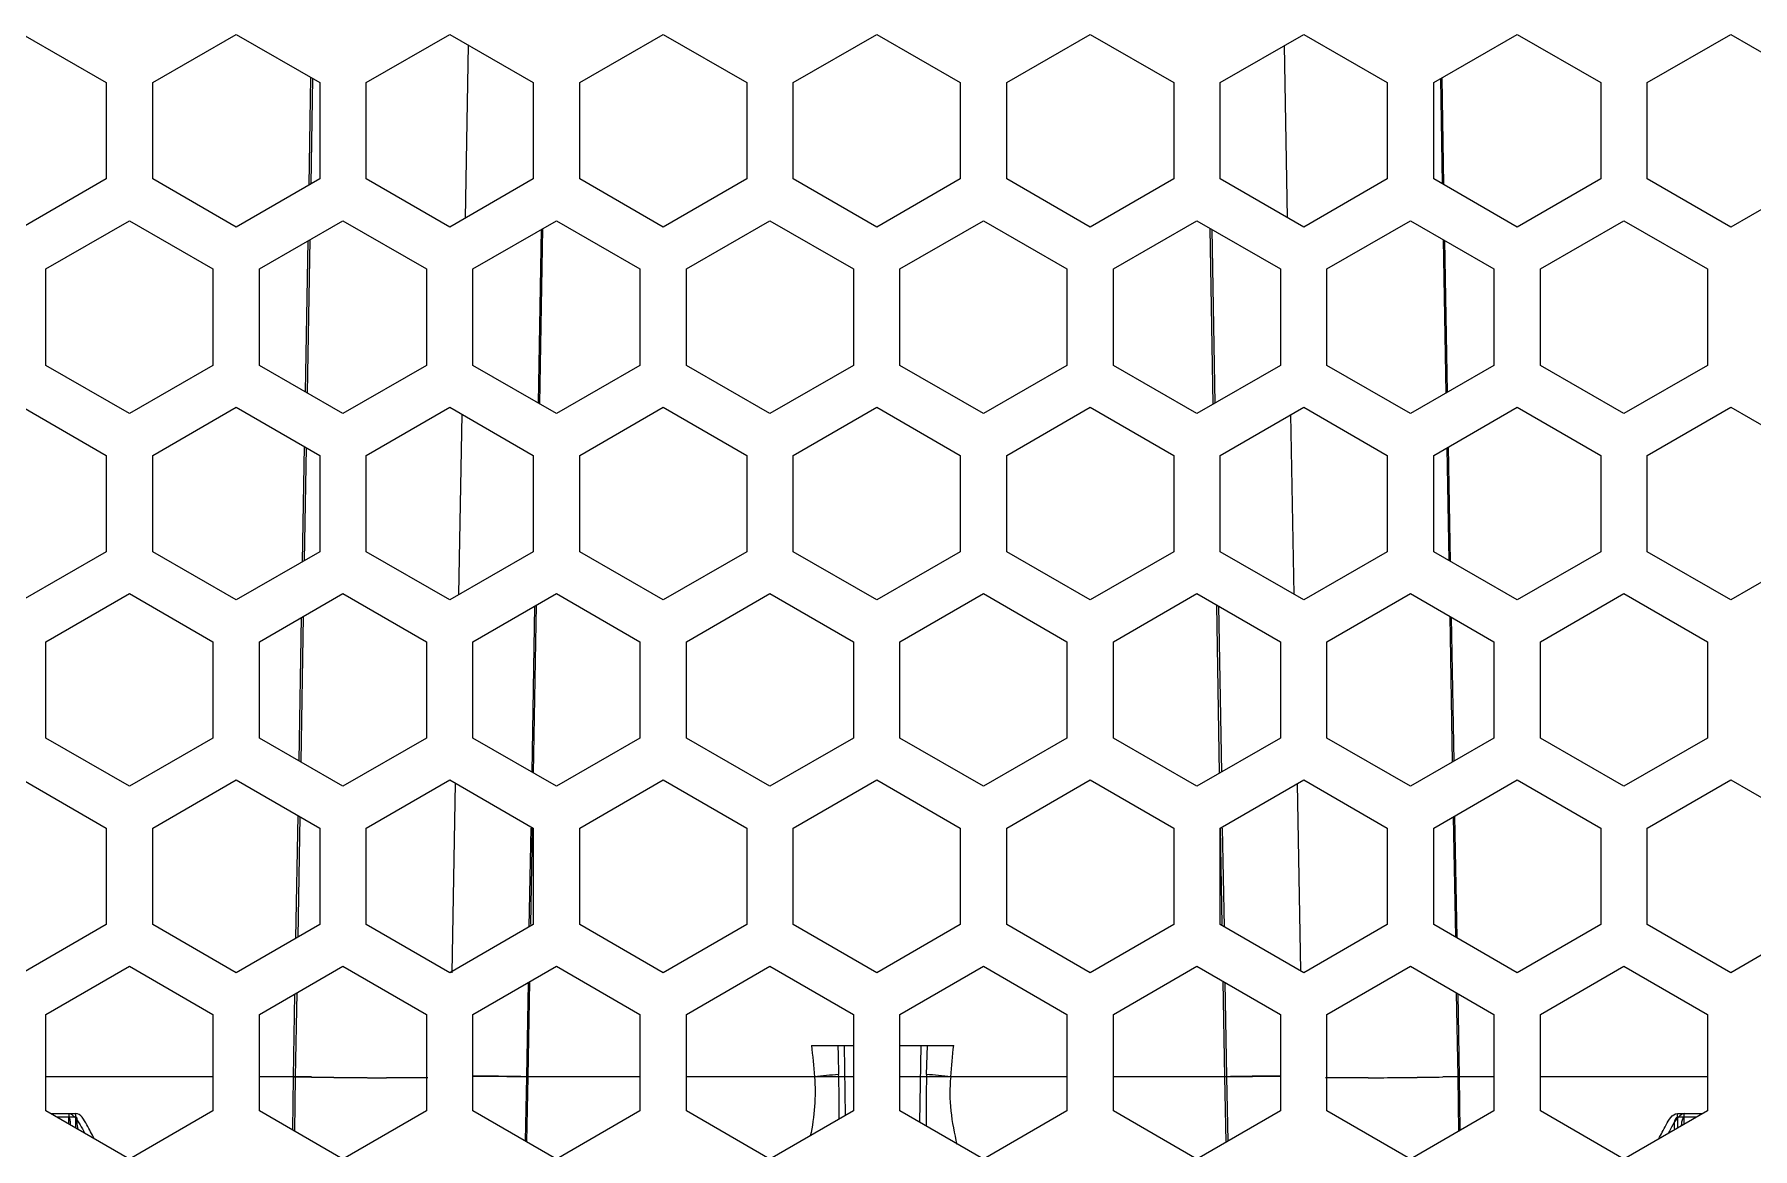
# Model space of a CAD drawing. Header units: millimetres. Extents: x 10297564 to 11610295, y -9287743 to -8409454.
# Drawn here: x 10487281 to 10488169, y -9078703 to -9078127 of the extents above; entities that cross this region are included whole.
import ezdxf

# ---------------------------------------------------------------- set-up
doc = ezdxf.new("R2010")
doc.units = ezdxf.units.MM
doc.header["$LTSCALE"] = 100
doc.layers.add('-0', color=7, linetype='Continuous')

# ---------------------------------------------------------------- blocks, each defined once
blk = doc.blocks.new('인버터 외형도')
at = {"layer": '-0', "linetype": 'Continuous'}
for p, q in [((88600.78, 52547.83), (88633.13, 52529.15)), ((88651.19, 52529.15), (88683.54, 52547.83)), ((88683.54, 52547.83), (88715.9, 52529.15)), ((88733.96, 52529.15), (88766.31, 52547.83)), ((88766.31, 52547.83), (88798.67, 52529.15)), ((88816.73, 52529.15), (88849.08, 52547.83)), ((88849.08, 52547.83), (88881.44, 52529.15)), ((88899.5, 52529.15), (88931.85, 52547.83)), ((88931.85, 52547.83), (88964.21, 52529.15)), ((88982.27, 52529.15), (89014.62, 52547.83)), ((89014.62, 52547.83), (89046.98, 52529.15)), ((89065.04, 52529.15), (89097.39, 52547.83)), ((89097.39, 52547.83), (89129.75, 52529.15)), ((89147.81, 52529.15), (89180.16, 52547.83)), ((89180.16, 52547.83), (89212.52, 52529.15)), ((89230.58, 52529.15), (89262.93, 52547.83)), ((89262.93, 52547.83), (89295.29, 52529.15)), ((88772.42, 52476.64), (88773.59, 52543.63)), ((89091.13, 52476.72), (89089.97, 52543.54)), ((88633.13, 52529.15), (88633.13, 52491.79)), ((88651.19, 52491.79), (88651.19, 52529.15)), ((88711.79, 52489.42), (88712.52, 52531.1)), ((88713.18, 52530.72), (88712.47, 52489.81)), ((88715.9, 52529.15), (88715.9, 52491.79)), ((88733.96, 52491.79), (88733.96, 52529.15)), ((88798.67, 52529.15), (88798.67, 52491.79)), ((88816.73, 52491.79), (88816.73, 52529.15)), ((88881.44, 52529.15), (88881.44, 52491.79)), ((88899.5, 52491.79), (88899.5, 52529.15)), ((88964.21, 52529.15), (88964.21, 52491.79)), ((88982.27, 52491.79), (88982.27, 52529.15)), ((89046.98, 52529.15), (89046.98, 52491.79)), ((89065.04, 52491.79), (89065.04, 52529.15)), ((89129.75, 52529.15), (89129.75, 52491.79)), ((89147.81, 52491.79), (89147.81, 52529.15)), ((89150.38, 52530.64), (89151.09, 52489.9)), ((89151.77, 52489.5), (89151.04, 52531.02)), ((89212.52, 52529.15), (89212.52, 52491.79)), ((89230.58, 52491.79), (89230.58, 52529.15)), ((88633.13, 52491.79), (88600.78, 52473.11)), ((88683.54, 52473.11), (88651.19, 52491.79)), ((88715.9, 52491.79), (88683.54, 52473.11)), ((88766.31, 52473.11), (88733.96, 52491.79)), ((88798.67, 52491.79), (88766.31, 52473.11)), ((88849.08, 52473.11), (88816.73, 52491.79)), ((88881.44, 52491.79), (88849.08, 52473.11)), ((88931.85, 52473.11), (88899.5, 52491.79)), ((88964.21, 52491.79), (88931.85, 52473.11)), ((89014.62, 52473.11), (88982.27, 52491.79)), ((89046.98, 52491.79), (89014.62, 52473.11)), ((89097.39, 52473.11), (89065.04, 52491.79)), ((89129.75, 52491.79), (89097.39, 52473.11)), ((89180.16, 52473.11), (89147.81, 52491.79)), ((89212.52, 52491.79), (89180.16, 52473.11)), ((89262.93, 52473.11), (89230.58, 52491.79)), ((89295.29, 52491.79), (89262.93, 52473.11)), ((88609.8, 52456.92), (88642.16, 52475.6)), ((88642.16, 52475.6), (88674.52, 52456.92)), ((88692.57, 52456.92), (88724.93, 52475.6)), ((88724.93, 52475.6), (88757.28, 52456.92)), ((88775.34, 52456.92), (88807.7, 52475.6)), ((88801.77, 52472.17), (88800.6, 52404.98)), ((88801.26, 52404.59), (88802.45, 52472.56)), ((88807.7, 52475.6), (88840.05, 52456.92)), ((88858.11, 52456.92), (88890.47, 52475.6)), ((88890.47, 52475.6), (88922.82, 52456.92)), ((88940.88, 52456.92), (88973.24, 52475.6)), ((88973.24, 52475.6), (89005.59, 52456.92)), ((89023.65, 52456.92), (89056.01, 52475.6)), ((89056.01, 52475.6), (89088.36, 52456.92)), ((89062.3, 52404.51), (89061.11, 52472.65)), ((89061.79, 52472.26), (89062.96, 52404.89)), ((89106.42, 52456.92), (89138.78, 52475.6)), ((89138.78, 52475.6), (89171.13, 52456.92)), ((89189.19, 52456.92), (89221.55, 52475.6)), ((89221.55, 52475.6), (89253.9, 52456.92)), ((88710.39, 52409.27), (88711.41, 52467.79)), ((88712.09, 52468.18), (88711.05, 52408.89)), ((89151.47, 52468.27), (89152.5, 52408.8)), ((89153.17, 52409.18), (89152.14, 52467.88)), ((88609.8, 52419.55), (88609.8, 52456.92)), ((88674.52, 52456.92), (88674.52, 52419.55)), ((88692.57, 52419.55), (88692.57, 52456.92)), ((88757.28, 52456.92), (88757.28, 52419.55)), ((88775.34, 52419.55), (88775.34, 52456.92)), ((88840.05, 52456.92), (88840.05, 52419.55)), ((88858.11, 52419.55), (88858.11, 52456.92)), ((88922.82, 52456.92), (88922.82, 52419.55)), ((88940.88, 52419.55), (88940.88, 52456.92)), ((89005.59, 52456.92), (89005.59, 52419.55)), ((89023.65, 52419.55), (89023.65, 52456.92)), ((89088.36, 52456.92), (89088.36, 52419.55)), ((89106.42, 52419.55), (89106.42, 52456.92)), ((89171.13, 52456.92), (89171.13, 52419.55)), ((89189.19, 52419.55), (89189.19, 52456.92)), ((89253.9, 52456.92), (89253.9, 52419.55)), ((88642.16, 52400.87), (88609.8, 52419.55)), ((88674.52, 52419.55), (88642.16, 52400.87)), ((88724.93, 52400.87), (88692.57, 52419.55)), ((88757.28, 52419.55), (88724.93, 52400.87)), ((88807.7, 52400.87), (88775.34, 52419.55)), ((88840.05, 52419.55), (88807.7, 52400.87)), ((88890.47, 52400.87), (88858.11, 52419.55)), ((88922.82, 52419.55), (88890.47, 52400.87)), ((88973.24, 52400.87), (88940.88, 52419.55)), ((89005.59, 52419.55), (88973.24, 52400.87)), ((89056.01, 52400.87), (89023.65, 52419.55)), ((89088.36, 52419.55), (89056.01, 52400.87)), ((89138.78, 52400.87), (89106.42, 52419.55)), ((89171.13, 52419.55), (89138.78, 52400.87)), ((89221.55, 52400.87), (89189.19, 52419.55)), ((89253.9, 52419.55), (89221.55, 52400.87)), ((88600.78, 52403.36), (88633.13, 52384.68)), ((88651.19, 52384.68), (88683.54, 52403.36)), ((88683.54, 52403.36), (88715.9, 52384.68)), ((88733.96, 52384.68), (88766.31, 52403.36)), ((88766.31, 52403.36), (88798.67, 52384.68)), ((88769.88, 52330.7), (88771.1, 52400.6)), ((88816.73, 52384.68), (88849.08, 52403.36)), ((88849.08, 52403.36), (88881.44, 52384.68)), ((88899.5, 52384.68), (88931.85, 52403.36)), ((88931.85, 52403.36), (88964.21, 52384.68)), ((88982.27, 52384.68), (89014.62, 52403.36)), ((89014.62, 52403.36), (89046.98, 52384.68)), ((89065.04, 52384.68), (89097.39, 52403.36)), ((89093.68, 52330.78), (89092.46, 52400.51)), ((89097.39, 52403.36), (89129.75, 52384.68)), ((89147.81, 52384.68), (89180.16, 52403.36)), ((89180.16, 52403.36), (89212.52, 52384.68)), ((89230.58, 52384.68), (89262.93, 52403.36)), ((89262.93, 52403.36), (89295.29, 52384.68)), ((88709.24, 52343.48), (88710.02, 52388.08)), ((88710.68, 52387.69), (88709.92, 52343.87)), ((89152.87, 52387.61), (89153.64, 52343.95)), ((89154.31, 52343.56), (89153.54, 52387.99)), ((88633.13, 52384.68), (88633.13, 52347.32)), ((88651.19, 52347.32), (88651.19, 52384.68)), ((88715.9, 52384.68), (88715.9, 52347.32)), ((88733.96, 52347.32), (88733.96, 52384.68)), ((88798.67, 52384.68), (88798.67, 52347.32)), ((88816.73, 52347.32), (88816.73, 52384.68)), ((88881.44, 52384.68), (88881.44, 52347.32)), ((88899.5, 52347.32), (88899.5, 52384.68)), ((88964.21, 52384.68), (88964.21, 52347.32)), ((88982.27, 52347.32), (88982.27, 52384.68)), ((89046.98, 52384.68), (89046.98, 52347.32)), ((89065.04, 52347.32), (89065.04, 52384.68)), ((89129.75, 52384.68), (89129.75, 52347.32)), ((89147.81, 52347.32), (89147.81, 52384.68)), ((89212.52, 52384.68), (89212.52, 52347.32)), ((89230.58, 52347.32), (89230.58, 52384.68)), ((88633.13, 52347.32), (88600.78, 52328.64)), ((88683.54, 52328.64), (88651.19, 52347.32)), ((88715.9, 52347.32), (88683.54, 52328.64)), ((88766.31, 52328.64), (88733.96, 52347.32)), ((88798.67, 52347.32), (88766.31, 52328.64)), ((88849.08, 52328.64), (88816.73, 52347.32)), ((88881.44, 52347.32), (88849.08, 52328.64)), ((88931.85, 52328.64), (88899.5, 52347.32)), ((88964.21, 52347.32), (88931.85, 52328.64)), ((89014.62, 52328.64), (88982.27, 52347.32)), ((89046.98, 52347.32), (89014.62, 52328.64)), ((89097.39, 52328.64), (89065.04, 52347.32)), ((89129.75, 52347.32), (89097.39, 52328.64)), ((89180.16, 52328.64), (89147.81, 52347.32)), ((89212.52, 52347.32), (89180.16, 52328.64)), ((89262.93, 52328.64), (89230.58, 52347.32)), ((89295.29, 52347.32), (89262.93, 52328.64)), ((88609.8, 52312.45), (88642.16, 52331.13)), ((88642.16, 52331.13), (88674.52, 52312.45)), ((88692.57, 52312.45), (88724.93, 52331.13)), ((88724.93, 52331.13), (88757.28, 52312.45)), ((88775.34, 52312.45), (88807.7, 52331.13)), ((88799.22, 52326.23), (88798.1, 52261.95)), ((88798.76, 52261.56), (88799.9, 52326.62)), ((88807.7, 52331.13), (88840.05, 52312.45)), ((88858.11, 52312.45), (88890.47, 52331.13)), ((88890.47, 52331.13), (88922.82, 52312.45)), ((88940.88, 52312.45), (88973.24, 52331.13)), ((88973.24, 52331.13), (89005.59, 52312.45)), ((89023.65, 52312.45), (89056.01, 52331.13)), ((89056.01, 52331.13), (89088.36, 52312.45)), ((89064.8, 52261.48), (89063.66, 52326.71)), ((89064.33, 52326.32), (89065.46, 52261.86)), ((89106.42, 52312.45), (89138.78, 52331.13)), ((89138.78, 52331.13), (89171.13, 52312.45)), ((89189.19, 52312.45), (89221.55, 52331.13)), ((89221.55, 52331.13), (89253.9, 52312.45)), ((88707.89, 52266.24), (88708.86, 52321.85)), ((88709.54, 52322.24), (88708.56, 52265.86)), ((89154.01, 52322.33), (89155, 52265.77)), ((89155.66, 52266.15), (89154.69, 52321.94)), ((88609.8, 52275.08), (88609.8, 52312.45)), ((88674.52, 52312.45), (88674.52, 52275.08)), ((88692.57, 52275.08), (88692.57, 52312.45)), ((88757.28, 52312.45), (88757.28, 52275.08)), ((88775.34, 52275.08), (88775.34, 52312.45)), ((88840.05, 52312.45), (88840.05, 52275.08)), ((88858.11, 52275.08), (88858.11, 52312.45)), ((88922.82, 52312.45), (88922.82, 52275.08)), ((88940.88, 52275.08), (88940.88, 52312.45)), ((89005.59, 52312.45), (89005.59, 52275.08)), ((89023.65, 52275.08), (89023.65, 52312.45)), ((89088.36, 52312.45), (89088.36, 52275.08)), ((89106.42, 52275.08), (89106.42, 52312.45)), ((89171.13, 52312.45), (89171.13, 52275.08)), ((89189.19, 52275.08), (89189.19, 52312.45)), ((89253.9, 52312.45), (89253.9, 52275.08)), ((88642.16, 52256.4), (88609.8, 52275.08)), ((88674.52, 52275.08), (88642.16, 52256.4)), ((88724.93, 52256.4), (88692.57, 52275.08)), ((88757.28, 52275.08), (88724.93, 52256.4)), ((88807.7, 52256.4), (88775.34, 52275.08)), ((88840.05, 52275.08), (88807.7, 52256.4)), ((88890.47, 52256.4), (88858.11, 52275.08)), ((88922.82, 52275.08), (88890.47, 52256.4)), ((88973.24, 52256.4), (88940.88, 52275.08)), ((89005.59, 52275.08), (88973.24, 52256.4)), ((89056.01, 52256.4), (89023.65, 52275.08)), ((89088.36, 52275.08), (89056.01, 52256.4)), ((89138.78, 52256.4), (89106.42, 52275.08)), ((89171.13, 52275.08), (89138.78, 52256.4)), ((89221.55, 52256.4), (89189.19, 52275.08)), ((89253.9, 52275.08), (89221.55, 52256.4)), ((88600.78, 52258.89), (88633.13, 52240.21)), ((88651.19, 52240.21), (88683.54, 52258.89)), ((88683.54, 52258.89), (88715.9, 52240.21)), ((88733.96, 52240.21), (88766.31, 52258.89)), ((88766.31, 52258.89), (88798.67, 52240.21)), ((88816.73, 52240.21), (88849.08, 52258.89)), ((88849.08, 52258.89), (88881.44, 52240.21)), ((88899.5, 52240.21), (88931.85, 52258.89)), ((88931.85, 52258.89), (88964.21, 52240.21)), ((88982.27, 52240.21), (89014.62, 52258.89)), ((89014.62, 52258.89), (89046.98, 52240.21)), ((89065.04, 52240.21), (89097.39, 52258.89)), ((89097.39, 52258.89), (89129.75, 52240.21)), ((89147.81, 52240.21), (89180.16, 52258.89)), ((89180.16, 52258.89), (89212.52, 52240.21)), ((89230.58, 52240.21), (89262.93, 52258.89)), ((89262.93, 52258.89), (89295.29, 52240.21)), ((88767.32, 52184.15), (88768.6, 52257.57)), ((89096.23, 52184.84), (89094.96, 52257.49)), ((88633.13, 52240.21), (88633.13, 52202.85)), ((88651.19, 52202.85), (88651.19, 52240.21)), ((88706.69, 52197.53), (88707.52, 52245.05)), ((88708.19, 52244.66), (88707.37, 52197.93)), ((88715.9, 52240.21), (88715.9, 52202.85)), ((88733.96, 52202.85), (88733.96, 52240.21)), ((88797.72, 52240.23), (88797.05, 52201.92)), ((88797.74, 52202.87), (88798.39, 52240.22)), ((88798.67, 52240.21), (88798.67, 52202.85)), ((88816.73, 52202.85), (88816.73, 52240.21)), ((88881.44, 52240.21), (88881.44, 52202.85)), ((88899.5, 52202.85), (88899.5, 52240.21)), ((88964.21, 52240.21), (88964.21, 52202.85)), ((88982.27, 52202.85), (88982.27, 52240.21)), ((89046.98, 52240.21), (89046.98, 52202.85)), ((89065.04, 52202.85), (89065.04, 52240.21)), ((89065.82, 52202.86), (89065.17, 52240.21)), ((89065.84, 52240.22), (89066.5, 52202)), ((89129.75, 52240.21), (89129.75, 52202.85)), ((89147.81, 52202.85), (89147.81, 52240.21)), ((89155.37, 52244.58), (89156.18, 52198.01)), ((89156.86, 52197.62), (89156.03, 52244.96)), ((89212.52, 52240.21), (89212.52, 52202.85)), ((89230.58, 52202.85), (89230.58, 52240.21)), ((88633.13, 52202.85), (88600.78, 52184.17)), ((88683.54, 52184.17), (88651.19, 52202.85)), ((88715.9, 52202.85), (88683.54, 52184.17)), ((88766.31, 52184.17), (88733.96, 52202.85)), ((88798.67, 52202.85), (88766.31, 52184.17)), ((88849.08, 52184.17), (88816.73, 52202.85)), ((88881.44, 52202.85), (88849.08, 52184.17)), ((88931.85, 52184.17), (88899.5, 52202.85)), ((88964.21, 52202.85), (88931.85, 52184.17)), ((89014.62, 52184.17), (88982.27, 52202.85)), ((89046.98, 52202.85), (89014.62, 52184.17)), ((89097.39, 52184.17), (89065.04, 52202.85)), ((89129.75, 52202.85), (89097.39, 52184.17)), ((89180.16, 52184.17), (89147.81, 52202.85)), ((89212.52, 52202.85), (89180.16, 52184.17)), ((89262.93, 52184.17), (89230.58, 52202.85)), ((89295.29, 52202.85), (89262.93, 52184.17)), ((88609.8, 52167.98), (88642.16, 52186.66)), ((88642.16, 52186.66), (88674.52, 52167.98)), ((88692.57, 52167.98), (88724.93, 52186.66)), ((88724.93, 52186.66), (88757.28, 52167.98)), ((88775.34, 52167.98), (88807.7, 52186.66)), ((88807.7, 52186.66), (88840.05, 52167.98)), ((88858.11, 52167.98), (88890.47, 52186.66)), ((88890.47, 52186.66), (88922.82, 52167.98)), ((88940.88, 52167.98), (88973.24, 52186.66)), ((88973.24, 52186.66), (89005.59, 52167.98)), ((89023.65, 52167.98), (89056.01, 52186.66)), ((89056.01, 52186.66), (89088.36, 52167.98)), ((89106.42, 52167.98), (89138.78, 52186.66)), ((89138.78, 52186.66), (89171.13, 52167.98)), ((89189.19, 52167.98), (89221.55, 52186.66)), ((89221.55, 52186.66), (89253.9, 52167.98)), ((88796.67, 52180.29), (88796.04, 52143.85)), ((88796.71, 52143.85), (88797.35, 52180.68)), ((89066.85, 52143.85), (89066.2, 52180.77)), ((89066.88, 52180.38), (89067.52, 52143.85)), ((88705.76, 52143.85), (88706.32, 52175.91)), ((88706.99, 52176.3), (88706.43, 52143.85)), ((89156.56, 52176.39), (89157.13, 52143.85)), ((89157.8, 52143.85), (89157.24, 52176)), ((88609.8, 52130.61), (88609.8, 52167.98)), ((88674.52, 52167.98), (88674.52, 52130.61)), ((88692.57, 52130.61), (88692.57, 52167.98)), ((88757.28, 52167.98), (88757.28, 52130.61)), ((88775.34, 52130.61), (88775.34, 52167.98)), ((88840.05, 52167.98), (88840.05, 52130.61)), ((88858.11, 52130.61), (88858.11, 52167.98)), ((88922.82, 52167.98), (88922.82, 52130.61)), ((88940.88, 52130.61), (88940.88, 52167.98)), ((89005.59, 52167.98), (89005.59, 52130.61)), ((89023.65, 52130.61), (89023.65, 52167.98)), ((89088.36, 52167.98), (89088.36, 52130.61)), ((89106.42, 52130.61), (89106.42, 52167.98)), ((89171.13, 52167.98), (89171.13, 52130.61)), ((89189.19, 52130.61), (89189.19, 52167.98)), ((89253.9, 52167.98), (89253.9, 52130.61)), ((88906.61, 52156.01), (88922.82, 52156.01)), ((88916.73, 52156.01), (88916.85, 52152.25)), ((88919.18, 52156.01), (88919.65, 52128.78)), ((88940.88, 52156.01), (88961.69, 52156.01)), ((88948.54, 52126.19), (88949.06, 52156.01)), ((88951.2, 52144.74), (88951.57, 52156.01)), ((88916.85, 52152.25), (88917.1, 52144.74)), ((88674.52, 52143.85), (88609.8, 52143.85)), ((88674.52, 52143.85), (88609.8, 52143.85)), ((88705.76, 52143.85), (88692.57, 52143.85)), ((88706.43, 52143.85), (88692.57, 52143.85)), ((88705.5, 52123.15), (88705.76, 52143.85)), ((88706.43, 52143.85), (88706.16, 52122.77)), ((88712.73, 52143.75), (88706.43, 52143.85)), ((88796.04, 52143.85), (88795.56, 52118.94)), ((88840.05, 52143.85), (88796.04, 52143.85)), ((88796.2, 52118.57), (88796.71, 52143.85)), ((88840.05, 52143.85), (88796.71, 52143.85)), ((88907.76, 52143.85), (88858.11, 52143.85)), ((88922.82, 52143.85), (88858.11, 52143.85)), ((89005.59, 52143.85), (88940.88, 52143.85)), ((89005.59, 52143.85), (88960.54, 52143.85)), ((89066.85, 52143.85), (89023.65, 52143.85)), ((89067.52, 52143.85), (89023.65, 52143.85)), ((89067.33, 52118.47), (89066.85, 52143.85)), ((89067.52, 52143.85), (89068.02, 52118.87)), ((89157.8, 52143.85), (89151.35, 52143.74)), ((89157.13, 52143.85), (89151.36, 52143.76)), ((89157.13, 52143.85), (89157.39, 52122.68)), ((89171.13, 52143.85), (89157.13, 52143.85)), ((89158.06, 52123.07), (89157.8, 52143.85)), ((89171.13, 52143.85), (89157.8, 52143.85)), ((89253.9, 52143.85), (89189.19, 52143.85)), ((89253.9, 52143.85), (89189.19, 52143.85)), ((88642.16, 52111.93), (88609.8, 52130.61)), ((88611.67, 52129.54), (88618.66, 52129.54)), ((88611.67, 52129.54), (88621.3, 52129.54)), ((88613.85, 52128.28), (88618.66, 52128.28)), ((88613.85, 52128.28), (88621.3, 52128.28)), ((88618.62, 52125.53), (88618.66, 52128.28)), ((88618.66, 52129.54), (88618.66, 52128.28)), ((88621.3, 52128.28), (88621.22, 52124.02)), ((88621.3, 52129.54), (88621.3, 52128.28)), ((88674.52, 52130.61), (88642.16, 52111.93)), ((88724.93, 52111.93), (88692.57, 52130.61)), ((88757.28, 52130.61), (88724.93, 52111.93)), ((88807.7, 52111.93), (88775.34, 52130.61)), ((88840.05, 52130.61), (88807.7, 52111.93)), ((88890.47, 52111.93), (88858.11, 52130.61)), ((88922.82, 52130.61), (88890.47, 52111.93)), ((88973.24, 52111.93), (88940.88, 52130.61)), ((89005.59, 52130.61), (88973.24, 52111.93)), ((89056.01, 52111.93), (89023.65, 52130.61)), ((89088.36, 52130.61), (89056.01, 52111.93)), ((89138.78, 52111.93), (89106.42, 52130.61)), ((89171.13, 52130.61), (89138.78, 52111.93)), ((89221.55, 52111.93), (89189.19, 52130.61)), ((89253.9, 52130.61), (89221.55, 52111.93)), ((89242.26, 52128.28), (89242.26, 52129.54)), ((89242.26, 52129.54), (89252.04, 52129.54)), ((89242.26, 52128.28), (89242.33, 52123.94)), ((89242.26, 52128.28), (89249.86, 52128.28)), ((89244.89, 52128.28), (89244.89, 52129.54)), ((89244.89, 52129.54), (89252.04, 52129.54)), ((89244.94, 52125.44), (89244.89, 52128.28)), ((89244.89, 52128.28), (89249.86, 52128.28))]:
    blk.add_line(p, q, dxfattribs=at)
for centre, radius, start, end in [((90766.29, 52325.09), 1867.35, 185.19488, 185.56969), ((87102.01, 52325.09), 1867.35, 354.43031, 354.80512), ((88765.04, 55542.02), 3398.68, 269.00053, 269.1184), ((88759.05, 55063.4), 2920.02, 269.09117, 269.54378), ((88757.95, 55026.84), 2883.46, 269.10186, 269.56028), ((88751.68, 54193.62), 2050.21, 269.5561, 269.72376), ((88750.75, 54148.43), 2005.02, 269.57322, 269.74396), ((88774.53, 51365.05), 779.02, 89.69692, 89.95867), ((88770.58, 50733.52), 1410.56, 88.9658, 89.67207), ((89067.7, 50506.58), 1645.06, 95.25259, 95.57937), ((88555.37, 52132.69), 361.93, 0.94905, 1.90793), ((89316.55, 52132.56), 365.55, 178.09042, 179.0396), ((88800.6, 50506.61), 1645.04, 84.42063, 84.74743), ((89111.55, 54244.68), 2101.27, 270.29526, 270.46095), ((89112.47, 54202.39), 2058.98, 270.27697, 270.44394), ((89105.21, 55060.68), 2917.3, 270.45608, 270.90624), ((89104.11, 55096.36), 2952.98, 270.47237, 270.91688), ((88478.63, 52131.59), 438.69, 359.44273, 0.92619), ((89400.99, 52131.46), 450.01, 179.08073, 180.86781)]:
    blk.add_arc(centre, radius, start, end, dxfattribs=at)
for points, knots in [([(88757.77, 52143.47), (88756.67, 52143.45), (88751.35, 52143.41), (88746.02, 52143.41), (88741.79, 52143.43)], [0, 0, 0, 0, 0.205107, 1, 1, 1, 1]), ([(88757.76, 52143.46), (88756.66, 52143.45), (88751.34, 52143.4), (88746.01, 52143.41), (88741.8, 52143.43)], [0, 0, 0, 0, 0.207661, 1, 1, 1, 1]), ([(88775.3, 52144.07), (88776.91, 52144.07), (88784.05, 52144.04), (88791.18, 52143.95), (88796.71, 52143.85)], [0, 0, 0, 0, 0.225567, 1, 1, 1, 1]), ([(89088.62, 52144.07), (89087, 52144.07), (89079.74, 52144.05), (89072.48, 52143.95), (89066.85, 52143.85)], [0, 0, 0, 0, 0.223614, 1, 1, 1, 1]), ([(89067.52, 52143.85), (89072.88, 52143.94), (89079.84, 52144.04), (89086.79, 52144.07), (89088.38, 52144.07)], [0, 0, 0, 0, 0.771781, 1, 1, 1, 1]), ([(89122.37, 52143.44), (89120.79, 52143.43), (89115.29, 52143.41), (89109.79, 52143.41), (89105.88, 52143.46)], [0, 0, 0, 0, 0.289057, 1, 1, 1, 1]), ([(89122.43, 52143.43), (89120.82, 52143.43), (89115.3, 52143.41), (89109.79, 52143.42), (89105.89, 52143.46)], [0, 0, 0, 0, 0.292189, 1, 1, 1, 1]), ([(88618.66, 52129.54), (88619.51, 52129.54), (88622.35, 52127.11), (88623.61, 52124.18), (88624.74, 52122)], [0, 0, 0, 0, 0.257288, 1, 1, 1, 1]), ([(88619.34, 52125.13), (88619.33, 52125.69), (88619.31, 52126.77), (88618.96, 52127.84), (88618.66, 52128.28)], [0, 0, 0, 0, 0.512069, 1, 1, 1, 1]), ([(88628.45, 52119.85), (88627.56, 52121.68), (88625.77, 52124.87), (88623.33, 52129.54), (88621.3, 52129.54)], [0, 0, 0, 0, 0.49967, 1, 1, 1, 1]), ([(88621.3, 52128.28), (88621.96, 52128.33), (88621.59, 52125.6), (88622, 52124.47), (88622.08, 52123.53)], [0, 0, 0, 0, 0.409361, 1, 1, 1, 1]), ([(89235.05, 52119.73), (89235.95, 52121.57), (89237.75, 52124.79), (89240.2, 52129.54), (89242.26, 52129.54)], [0, 0, 0, 0, 0.498518, 1, 1, 1, 1]), ([(89244.89, 52129.54), (89244.03, 52129.54), (89241.17, 52127.05), (89239.89, 52124.08), (89238.75, 52121.88)], [0, 0, 0, 0, 0.25852, 1, 1, 1, 1]), ([(89243.92, 52125.05), (89243.93, 52125.63), (89244.02, 52126.78), (89244.53, 52127.85), (89244.89, 52128.28)], [0, 0, 0, 0, 0.511144, 1, 1, 1, 1])]:
    blk.add_open_spline(points, degree=3, knots=knots, dxfattribs=at)
for points in [[(88907.76, 52143.85), (88908.37, 52136.2), (88907.71, 52128.38), (88906.1, 52120.87)], [(88960.54, 52143.85), (88959.58, 52135.1), (88960.89, 52126.11), (88962.94, 52117.54)], [(89241.22, 52123.42), (89241.07, 52125.07), (89240.88, 52127.36), (89242.26, 52128.28)]]:
    blk.add_open_spline(points, degree=3, dxfattribs=at)

msp = doc.modelspace()

# ---------------------------------------------------------------- block references
at = {"xscale": 1.333333333333333, "yscale": 1.333333333333333, "zscale": 1.333333333333333}
msp.add_blockref('인버터 외형도', (10369140.57, -9148190.99), dxfattribs=at)

doc.saveas('drawing.dxf')
